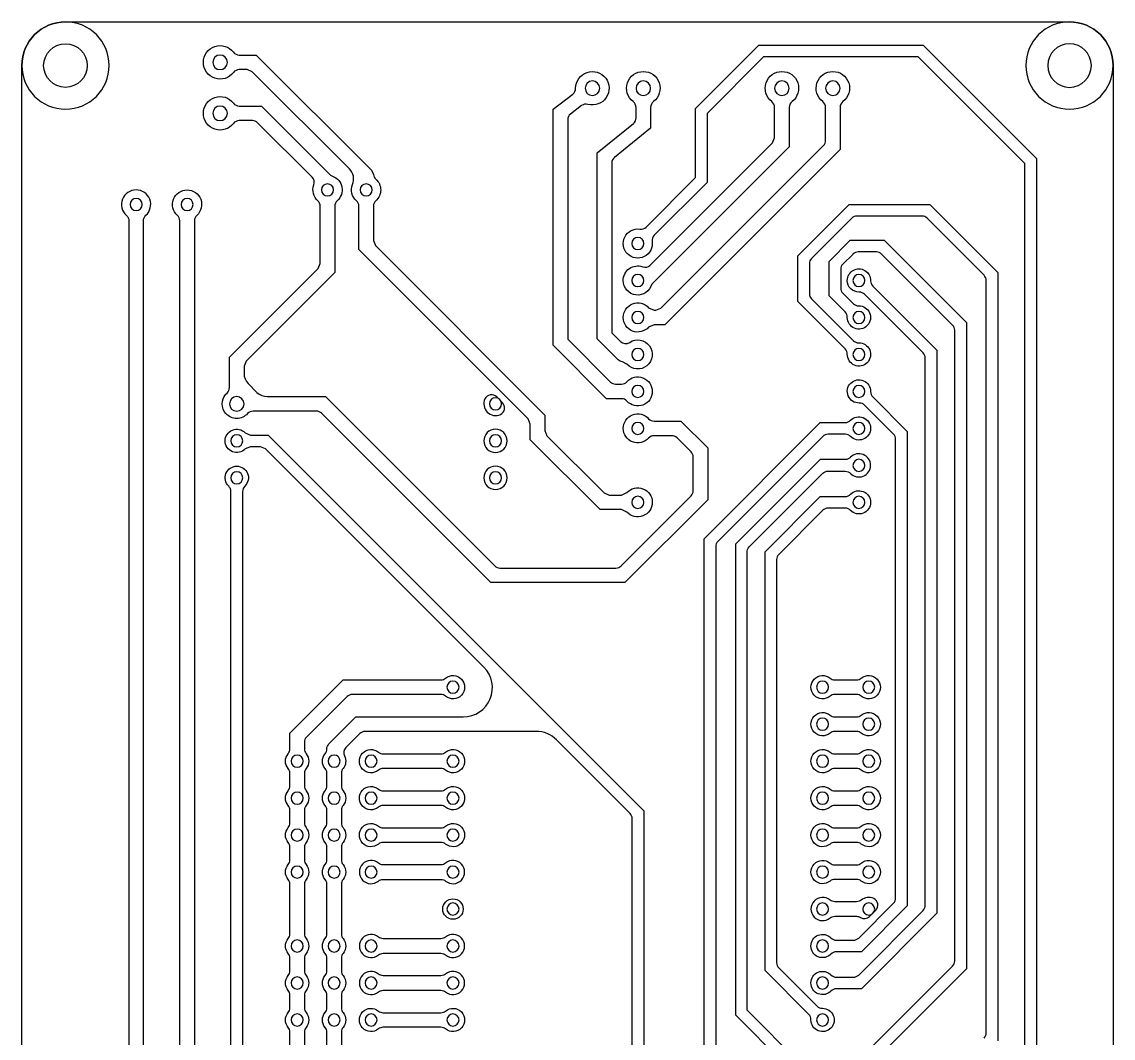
# Model space of a CAD drawing. Extents: x -86 to 76, y -134 to -25.
# Drawn here: x 1 to 76, y -94.8 to -25 of the extents above; entities that cross this region are included whole.
import ezdxf

# ---------------------------------------------------------------- set-up
doc = ezdxf.new("R2010")
doc.units = 0
doc.layers.add('MOSFET', color=7, linetype='CONTINUOUS')
doc.layers.add('MOSFET$TRACES', color=7, linetype='CONTINUOUS')

msp = doc.modelspace()

# ---------------------------------------------------------------- linework, layer by layer
at = {"layer": 'MOSFET'}
for p, q in [((3.957, -25), (72.957, -25)), ((0.957, -117), (0.957, -28)), ((75.957, -28), (75.957, -117))]:
    msp.add_line(p, q, dxfattribs=at)
at = {"layer": 'MOSFET', "extrusion": (0, 0, -1)}
for centre in [(-3.957, -28), (-72.957, -28)]:
    msp.add_circle(centre, 3, dxfattribs=at)
for centre, start, end in [((-3.957, -28), 0, 90), ((-72.957, -28), 90, 180)]:
    msp.add_arc(centre, 3, start, end, dxfattribs=at)
at = {"layer": 'MOSFET$TRACES'}
for p, q in [((47.253, -30.962), (51.603, -26.612)), ((51.603, -26.612), (62.893, -26.612)), ((62.893, -26.612), (70.677, -34.396)), ((15.898, -27.284), (17.062, -27.284)), ((17.062, -27.284), (24.98, -35.201)), ((51.935, -27.412), (48.053, -31.293)), ((62.561, -27.412), (51.935, -27.412)), ((69.877, -34.728), (62.561, -27.412)), ((16.441, -28.284), (15.898, -28.284)), ((16.794, -28.43), (16.441, -28.284)), ((23.466, -35.102), (16.794, -28.43)), ((37.469, -30.994), (38.822, -29.961)), ((15.898, -30.784), (17.426, -30.784)), ((17.426, -30.784), (22.134, -35.492)), ((37.469, -34.413), (37.469, -30.994)), ((39.429, -30.756), (38.666, -31.339)), ((43.168, -31.596), (43.168, -30.874)), ((44.168, -30.874), (44.168, -32.312)), ((47.253, -35.698), (47.253, -30.962)), ((48.053, -31.293), (48.053, -36.03)), ((52.693, -32.958), (52.693, -30.874)), ((53.693, -30.874), (53.693, -33.579)), ((56.193, -33.141), (56.193, -30.874)), ((57.193, -30.874), (57.193, -33.762)), ((16.805, -31.784), (15.898, -31.784)), ((20.909, -35.681), (17.158, -31.93)), ((38.469, -31.736), (38.469, -34.413)), ((40.501, -33.99), (42.982, -31.985)), ((44.168, -32.312), (41.687, -34.318)), ((52.547, -33.311), (52.693, -32.958)), ((44.147, -41.711), (52.547, -33.311)), ((53.693, -33.579), (44.257, -43.016)), ((53.9, -35.641), (56.047, -33.494)), ((37.469, -47.219), (37.469, -34.413)), ((38.469, -34.413), (38.469, -46.805)), ((40.501, -46.771), (40.501, -33.99)), ((57.193, -33.762), (54.607, -36.348)), ((70.677, -34.396), (70.677, -99.603)), ((24.98, -35.201), (25.122, -35.492)), ((41.501, -34.706), (41.501, -46.357)), ((69.877, -99.272), (69.877, -34.728)), ((43.853, -39.098), (47.253, -35.698)), ((44.878, -44.663), (53.9, -35.641)), ((48.053, -36.03), (44.419, -39.664)), ((54.607, -36.348), (45.145, -45.81)), ((21.467, -41.594), (21.467, -37.667)), ((22.467, -37.667), (22.467, -42.215)), ((24.118, -40.643), (24.118, -37.665)), ((25.118, -37.665), (25.118, -40.022)), ((54.277, -41.08), (57.813, -37.544)), ((57.813, -37.544), (63.352, -37.544)), ((63.352, -37.544), (68.031, -42.223)), ((8.315, -38.67), (8.315, -110.213)), ((9.315, -110.213), (9.315, -38.664)), ((11.815, -105), (11.815, -38.667)), ((12.815, -38.667), (12.815, -105)), ((57.998, -38.49), (55.224, -41.265)), ((62.813, -38.344), (58.352, -38.344)), ((67.085, -42.408), (63.167, -38.49)), ((25.118, -40.022), (25.265, -40.375)), ((25.265, -40.375), (36.901, -52.012)), ((56.436, -41.461), (57.893, -40.004)), ((57.893, -40.004), (60.224, -40.004)), ((60.224, -40.004), (65.872, -45.652)), ((35.754, -52.279), (24.118, -40.643)), ((54.277, -44.206), (54.277, -41.08)), ((58.078, -40.951), (57.383, -41.646)), ((59.686, -40.804), (58.431, -40.804)), ((64.926, -45.837), (60.039, -40.951)), ((15.228, -48.04), (21.321, -41.947)), ((21.321, -41.947), (21.467, -41.594)), ((55.077, -41.619), (55.077, -43.667)), ((56.436, -43.825), (56.436, -41.461)), ((57.236, -42), (57.236, -43.286)), ((22.467, -42.215), (16.375, -48.308)), ((68.031, -42.223), (68.031, -95.006)), ((59.433, -43.15), (63.84, -47.557)), ((67.231, -94.467), (67.231, -42.762)), ((57.541, -47.469), (54.277, -44.206)), ((55.224, -44.021), (58.107, -46.904)), ((57.541, -44.929), (56.436, -43.825)), ((57.383, -43.64), (58.107, -44.364)), ((62.894, -47.742), (58.868, -43.716)), ((44.033, -44.643), (44.405, -44.81)), ((44.405, -44.81), (44.524, -44.81)), ((44.524, -44.81), (44.878, -44.663)), ((65.872, -45.652), (65.872, -90.053)), ((41.501, -46.357), (42.101, -46.956)), ((44.405, -45.81), (44.033, -45.977)), ((45.145, -45.81), (44.405, -45.81)), ((65.072, -89.514), (65.072, -46.191)), ((41.14, -50.89), (37.469, -47.219)), ((38.469, -46.805), (41.408, -49.743)), ((41.942, -48.211), (40.501, -46.771)), ((63.84, -47.557), (63.84, -86.243)), ((15.228, -50.129), (15.228, -48.04)), ((16.375, -48.308), (16.228, -48.661)), ((16.228, -48.661), (16.228, -49.15)), ((42.542, -48.517), (42.232, -48.354)), ((63.04, -85.704), (63.04, -48.096)), ((16.521, -49.857), (17.118, -50.454)), ((41.761, -49.89), (42.169, -49.89)), ((14.983, -50.58), (15.061, -50.502)), ((17.825, -50.747), (21.825, -50.747)), ((21.825, -50.747), (33.459, -62.381)), ((33.991, -51.164), (33.591, -50.764)), ((42.169, -50.89), (41.14, -50.89)), ((59.433, -50.77), (61.808, -53.145)), ((21.204, -51.747), (16.846, -51.747)), ((60.862, -53.33), (58.868, -51.336)), ((33.191, -63.528), (21.557, -51.893)), ((35.901, -52.633), (35.754, -52.279)), ((36.901, -52.012), (36.9, -53.085)), ((44.405, -52.43), (46.251, -52.43)), ((46.251, -52.43), (48.097, -54.275)), ((16.305, -53.233), (16.666, -53.387)), ((35.899, -53.707), (35.901, -52.633)), ((36.9, -53.085), (37.047, -53.439)), ((47.84, -60.511), (55.822, -52.53)), ((55.822, -52.53), (57.549, -52.53)), ((61.808, -53.145), (61.808, -85.735)), ((16.666, -53.387), (17.894, -53.387)), ((17.894, -53.387), (43.706, -79.199)), ((40.699, -58.506), (35.899, -53.707)), ((37.047, -53.439), (40.968, -57.36)), ((45.63, -53.43), (44.405, -53.43)), ((46.95, -54.543), (45.983, -53.576)), ((56.006, -53.476), (48.787, -60.696)), ((57.549, -53.33), (56.36, -53.33)), ((61.008, -85.196), (61.008, -53.684)), ((16.666, -54.187), (16.305, -54.341)), ((17.355, -54.187), (16.666, -54.187)), ((17.709, -54.333), (17.355, -54.187)), ((32.711, -69.336), (17.709, -54.333)), ((48.097, -54.275), (48.097, -57.839)), ((47.097, -57.218), (47.097, -54.897)), ((55.822, -55.07), (49.999, -60.892)), ((57.549, -55.07), (55.822, -55.07)), ((50.946, -61.077), (56.006, -56.016)), ((56.36, -55.87), (57.549, -55.87)), ((15.328, -105.118), (15.328, -57.265)), ((16.128, -57.265), (16.128, -104.579)), ((40.968, -57.36), (41.32, -57.507)), ((41.32, -57.507), (42.17, -57.508)), ((42.141, -62.381), (46.95, -57.571)), ((42.17, -57.508), (42.543, -57.342)), ((52.031, -61.4), (55.822, -57.61)), ((55.822, -57.61), (57.549, -57.61)), ((48.097, -57.839), (42.408, -63.528)), ((57.549, -58.41), (56.36, -58.41)), ((42.168, -58.508), (40.699, -58.506)), ((42.541, -58.675), (42.168, -58.508)), ((56.006, -58.556), (52.978, -61.585)), ((47.84, -101.991), (47.84, -60.511)), ((48.64, -61.05), (48.64, -101.659)), ((49.999, -60.892), (49.999, -93.228)), ((50.799, -92.896), (50.799, -61.431)), ((52.031, -90.18), (52.031, -61.4)), ((52.831, -61.939), (52.831, -89.641)), ((33.813, -62.528), (41.787, -62.528)), ((42.408, -63.528), (33.191, -63.528)), ((19.377, -73.873), (23.04, -70.21)), ((23.04, -70.21), (29.757, -70.21)), ((56.818, -70.21), (58.327, -70.21)), ((29.757, -71.21), (23.662, -71.21)), ((58.327, -71.21), (56.818, -71.21)), ((23.308, -71.356), (20.524, -74.141)), ((22.064, -74.606), (23.92, -72.75)), ((23.92, -72.75), (31.297, -72.75)), ((56.818, -72.75), (58.327, -72.75)), ((19.377, -74.959), (19.377, -73.873)), ((24.188, -73.896), (23.227, -74.857)), ((36.297, -73.75), (24.541, -73.75)), ((58.327, -73.75), (56.818, -73.75)), ((20.377, -74.494), (20.377, -74.959)), ((42.758, -79.382), (37.711, -74.336)), ((25.788, -75.29), (29.757, -75.29)), ((56.818, -75.29), (58.327, -75.29)), ((29.757, -76.29), (25.788, -76.29)), ((58.327, -76.29), (56.818, -76.29)), ((19.377, -77.499), (19.377, -76.621)), ((20.377, -76.621), (20.377, -77.499)), ((21.917, -77.499), (21.917, -76.621)), ((22.917, -76.621), (22.917, -77.499)), ((25.788, -77.83), (29.757, -77.83)), ((56.818, -77.83), (58.327, -77.83)), ((19.377, -80.039), (19.377, -79.161)), ((20.377, -79.161), (20.377, -80.039)), ((21.917, -80.039), (21.917, -79.161)), ((22.917, -79.161), (22.917, -80.039)), ((29.757, -78.83), (25.788, -78.83)), ((43.706, -79.199), (43.706, -106.17)), ((58.327, -78.83), (56.818, -78.83)), ((42.904, -106.707), (42.904, -79.736)), ((25.788, -80.37), (29.757, -80.37)), ((56.818, -80.37), (58.327, -80.37)), ((19.377, -82.579), (19.377, -81.701)), ((20.377, -81.701), (20.377, -82.579)), ((21.917, -82.579), (21.917, -81.701)), ((22.917, -81.701), (22.917, -82.579)), ((29.757, -81.37), (25.788, -81.37)), ((58.327, -81.37), (56.818, -81.37)), ((29.757, -82.91), (25.788, -82.91)), ((56.818, -82.91), (58.327, -82.91)), ((25.788, -83.91), (29.757, -83.91)), ((58.327, -83.91), (56.818, -83.91)), ((19.377, -87.659), (19.377, -84.241)), ((20.377, -84.241), (20.377, -87.659)), ((21.917, -87.659), (21.917, -84.241)), ((22.917, -84.241), (22.917, -87.659)), ((58.327, -85.45), (56.818, -85.45)), ((58.468, -87.944), (60.862, -85.55)), ((58.468, -90.484), (62.894, -86.058)), ((61.808, -85.735), (58.653, -88.89)), ((63.84, -86.243), (58.653, -91.43)), ((59.215, -86.458), (59.64, -86.033)), ((56.818, -86.45), (58.327, -86.45)), ((29.757, -87.99), (25.788, -87.99)), ((56.925, -88.09), (58.114, -88.09)), ((25.788, -88.99), (29.757, -88.99)), ((58.653, -88.89), (56.925, -88.89)), ((19.377, -90.199), (19.377, -89.321)), ((20.377, -89.321), (20.377, -90.199)), ((21.917, -90.199), (21.917, -89.321)), ((22.917, -89.321), (22.917, -90.199)), ((52.978, -89.995), (55.607, -92.624)), ((59.23, -95.564), (64.926, -89.868)), ((29.757, -90.53), (25.788, -90.53)), ((55.041, -93.189), (52.031, -90.18)), ((56.925, -90.63), (58.114, -90.63)), ((65.872, -90.053), (59.415, -96.51)), ((58.653, -91.43), (56.925, -91.43)), ((19.377, -92.739), (19.377, -91.861)), ((20.377, -91.861), (20.377, -92.739)), ((21.917, -92.739), (21.917, -91.861)), ((22.917, -91.861), (22.917, -92.739)), ((25.788, -91.53), (29.757, -91.53)), ((55.607, -97.704), (50.799, -92.896)), ((25.788, -93.07), (29.757, -93.07)), ((49.999, -93.228), (55.041, -98.27)), ((19.377, -95.279), (19.377, -94.401)), ((20.377, -94.401), (20.377, -95.279)), ((21.917, -95.279), (21.917, -94.401)), ((22.917, -94.401), (22.917, -95.279)), ((29.757, -94.07), (25.788, -94.07))]:
    msp.add_line(p, q, dxfattribs=at)
for centre, radius in [((3.957, -28), 1.5), ((30.587, -85.95), 0.7)]:
    msp.add_circle(centre, radius, dxfattribs=at)
at = {"layer": 'MOSFET$TRACES', "extrusion": (0, 0, -1)}
for centre, radius in [((-72.957, -28), 1.5), ((-14.585, -27.784), 0.5), ((-40.168, -29.562), 0.5), ((-43.668, -29.562), 0.5), ((-53.193, -29.562), 0.5), ((-56.693, -29.562), 0.5), ((-14.585, -31.284), 0.5), ((-21.967, -36.547), 0.415), ((-24.618, -36.547), 0.415), ((-8.812, -37.547), 0.415), ((-12.315, -37.547), 0.415), ((-43.287, -40.23), 0.415), ((-43.287, -42.77), 0.415), ((-58.487, -42.77), 0.415), ((-43.287, -45.31), 0.415), ((-58.487, -45.31), 0.415), ((-43.287, -47.85), 0.415), ((-58.487, -47.85), 0.415), ((-43.287, -50.39), 0.415), ((-58.487, -50.39), 0.415), ((-15.728, -51.247), 0.5), ((-33.508, -51.247), 0.415), ((-33.508, -53.787), 0.8), ((-43.287, -52.93), 0.415), ((-58.487, -52.93), 0.415), ((-15.728, -53.787), 0.415), ((-33.508, -53.787), 0.415), ((-58.487, -55.47), 0.415), ((-15.728, -56.327), 0.415), ((-33.508, -56.327), 0.8), ((-33.508, -56.327), 0.415), ((-43.287, -58.01), 0.415), ((-58.487, -58.01), 0.415), ((-30.587, -70.71), 0.415), ((-55.987, -70.71), 0.415), ((-59.157, -70.71), 0.415), ((-55.987, -73.25), 0.415), ((-59.157, -73.25), 0.415), ((-19.877, -75.79), 0.415), ((-22.417, -75.79), 0.415), ((-24.957, -75.79), 0.415), ((-30.587, -75.79), 0.415), ((-55.987, -75.79), 0.415), ((-59.157, -75.79), 0.415), ((-19.877, -78.33), 0.415), ((-22.417, -78.33), 0.415), ((-24.957, -78.33), 0.415), ((-30.587, -78.33), 0.415), ((-55.987, -78.33), 0.415), ((-59.157, -78.33), 0.415), ((-19.877, -80.87), 0.415), ((-22.417, -80.87), 0.415), ((-24.957, -80.87), 0.415), ((-30.587, -80.87), 0.415), ((-55.987, -80.87), 0.415), ((-59.157, -80.87), 0.415), ((-19.877, -83.41), 0.415), ((-22.417, -83.41), 0.415), ((-24.957, -83.41), 0.415), ((-30.587, -83.41), 0.415), ((-55.987, -83.41), 0.415), ((-59.157, -83.41), 0.415), ((-30.587, -85.95), 0.415), ((-30.587, -85.95), 0.415), ((-55.987, -85.95), 0.415), ((-59.157, -85.95), 0.415), ((-19.877, -88.49), 0.415), ((-22.417, -88.49), 0.415), ((-24.957, -88.49), 0.415), ((-30.587, -88.49), 0.415), ((-55.987, -88.49), 0.415), ((-19.877, -91.03), 0.415), ((-22.417, -91.03), 0.415), ((-24.957, -91.03), 0.415), ((-30.587, -91.03), 0.415), ((-55.987, -91.03), 0.415), ((-19.877, -93.57), 0.415), ((-22.417, -93.57), 0.415), ((-24.957, -93.57), 0.415), ((-30.587, -93.57), 0.415), ((-55.987, -93.57), 0.415)]:
    msp.add_circle(centre, radius, dxfattribs=at)
for centre, radius, start, end in [((-14.585, -27.784), 1.15, 217.3052, 142.6948), ((-40.168, -29.562), 1.15, 359.93081, 285.32041), ((-43.668, -29.562), 1.15, 307.3052, 232.6948), ((-53.193, -29.562), 1.15, 307.3052, 232.6948), ((-56.693, -29.562), 1.15, 307.3052, 232.6948), ((-14.585, -31.284), 1.15, 217.30519, 142.6948), ((-21.967, -36.547), 1.002, 110.28909, 228.24292), ((-24.618, -36.547), 1, 131.81031, 180), ((-12.315, -37.547), 1.002, 311.75708, 228.24292), ((-21.967, -36.547), 1.002, 311.75708, 19.94303), ((-24.618, -36.547), 1, 311.81031, 21.64377), ((-24.617, -36.546), 1.002, 180.04694, 228.16298), ((-7.815, -38.67), 0.5, 131.57869, 180), ((-9.815, -38.664), 0.5, 0, 48.06402), ((-43.287, -40.23), 1, 171.8699, 98.1301), ((-43.28, -42.76), 0.993, 359.44069, 110.26978), ((-58.487, -42.77), 0.8, 0, 181.18694), ((-43.287, -42.77), 1, 194.2281, 360), ((-58.487, -42.77), 0.8, 268.81148, 0.00247), ((-43.287, -45.31), 1, 360, 138.18969), ((-58.487, -45.31), 0.8, 88.81306, 0), ((-43.287, -45.31), 1, 221.81031, 0), ((-58.487, -45.31), 0.8, 0, 1.18694), ((-43.287, -47.85), 1, 56.26004, 318.18969), ((-58.487, -47.85), 0.8, 88.81306, 1.18694), ((-42.295, -47.858), 0.5, 277.23876, 315), ((-43.287, -50.39), 1, 41.81031, 318.18969), ((-58.487, -50.39), 0.8, 268.81306, 181.18694), ((-15.728, -51.247), 1, 318.18969, 41.81031), ((-15.728, -51.247), 1, 221.81031, 318.18969), ((-43.287, -52.93), 1, 221.81031, 138.18969), ((-58.487, -52.93), 0.8, 43.81306, 316.18694), ((-15.728, -53.787), 0.8, 223.81306, 136.18694), ((-57.549, -54.57), 0.5, 223.81306, 270), ((-15.728, -56.327), 0.8, 313.81306, 226.18694), ((-56.36, -56.37), 0.5, 45, 90), ((-57.549, -56.37), 0.5, 90, 136.18694), ((-43.287, -58.01), 1, 41.89998, 318.27935), ((-58.487, -58.01), 0.8, 43.81306, 316.18694), ((-51.299, -61.431), 0.5, 360, 45), ((-30.587, -70.71), 0.8, 50.28486, 309.71514), ((-55.987, -70.71), 0.8, 230.28486, 129.71514), ((-59.157, -70.71), 0.8, 50.28486, 309.71514), ((-55.987, -73.25), 0.8, 230.28486, 129.71514), ((-59.157, -73.25), 0.8, 50.28486, 309.71514), ((-22.418, -74.961), 0.501, 0.07938, 45), ((-24.957, -75.79), 0.8, 230.28486, 129.71514), ((-30.587, -75.79), 0.8, 50.28486, 309.71514), ((-55.987, -75.79), 0.8, 230.28486, 129.71514), ((-59.157, -75.79), 0.8, 50.28486, 309.71514), ((-19.877, -75.79), 0.8, 320.28486, 39.71514), ((-19.877, -75.79), 0.8, 140.28486, 219.71514), ((-22.417, -75.79), 0.8, 320.28486, 39.69534), ((-22.417, -75.79), 0.8, 153.52555, 219.71514), ((-19.877, -78.33), 0.8, 320.28486, 39.71514), ((-19.877, -78.33), 0.8, 140.28486, 219.71514), ((-22.417, -78.33), 0.8, 320.28486, 39.71514), ((-22.417, -78.33), 0.8, 140.28486, 219.71514), ((-24.957, -78.33), 0.8, 230.28486, 129.71514), ((-30.587, -78.33), 0.8, 50.28486, 309.71514), ((-55.987, -78.33), 0.8, 230.28486, 129.71514), ((-59.157, -78.33), 0.8, 50.28486, 309.71514), ((-24.957, -80.87), 0.8, 230.28486, 129.71514), ((-30.587, -80.87), 0.8, 50.28486, 309.71514), ((-55.987, -80.87), 0.8, 230.28486, 129.71514), ((-59.157, -80.87), 0.8, 50.28486, 309.71514), ((-19.877, -80.87), 0.8, 320.28486, 39.71514), ((-19.877, -80.87), 0.8, 140.28486, 219.71514), ((-22.417, -80.87), 0.8, 320.28486, 39.71514), ((-22.417, -80.87), 0.8, 140.28486, 219.71514), ((-19.877, -83.41), 0.8, 320.28486, 39.71514), ((-19.877, -83.41), 0.8, 140.28486, 219.71514), ((-22.417, -83.41), 0.8, 320.28486, 39.71514), ((-22.417, -83.41), 0.8, 140.28486, 219.71514), ((-25.788, -82.41), 0.5, 270, 309.71514), ((-29.757, -82.41), 0.5, 230.28486, 270), ((-55.987, -83.41), 0.8, 230.28486, 129.71514), ((-59.157, -83.41), 0.8, 50.28486, 309.71514), ((-25.788, -84.41), 0.5, 50.28486, 90), ((-29.757, -84.41), 0.5, 90, 129.71514), ((-56.818, -84.95), 0.5, 270, 309.71514), ((-58.327, -84.95), 0.5, 230.28486, 270), ((-56.818, -86.95), 0.5, 50.28486, 90), ((-58.327, -86.95), 0.5, 90, 122.30625), ((-55.987, -88.49), 0.8, 360, 136.18694), ((-19.877, -88.49), 0.8, 320.28486, 39.71514), ((-19.877, -88.49), 0.8, 140.28486, 219.71514), ((-22.417, -88.49), 0.8, 320.28486, 39.71514), ((-22.417, -88.49), 0.8, 140.28486, 219.71514), ((-25.788, -87.49), 0.5, 270, 309.71514), ((-29.757, -87.49), 0.5, 230.28486, 270), ((-55.987, -88.49), 0.8, 223.81306, 360), ((-25.788, -89.49), 0.5, 50.28486, 90), ((-29.757, -89.49), 0.5, 90, 129.71514), ((-19.877, -91.03), 0.8, 320.28486, 39.71514), ((-19.877, -91.03), 0.8, 140.28486, 219.71514), ((-22.417, -91.03), 0.8, 320.28486, 39.71514), ((-22.417, -91.03), 0.8, 140.28486, 219.71514), ((-25.788, -90.03), 0.5, 270, 309.71514), ((-29.757, -90.03), 0.5, 230.28486, 270), ((-55.987, -91.03), 0.8, 223.81306, 136.18694), ((-25.788, -92.03), 0.5, 50.28486, 90), ((-29.757, -92.03), 0.5, 90, 129.71514), ((-24.957, -93.57), 0.8, 230.28486, 129.71514), ((-30.587, -93.57), 0.8, 50.28486, 309.71514), ((-55.987, -93.57), 0.8, 88.81306, 360), ((-19.877, -93.57), 0.8, 320.28486, 39.71514), ((-19.877, -93.57), 0.8, 140.28486, 219.71514), ((-22.417, -93.57), 0.8, 320.28486, 39.71514), ((-22.417, -93.57), 0.8, 140.28486, 219.71514), ((-55.987, -93.57), 0.8, 0, 1.18694)]:
    msp.add_arc(centre, radius, start, end, dxfattribs=at)
at = {"layer": 'MOSFET$TRACES'}
for centre, radius, start, end in [((15.898, -26.784), 0.5, 217.3052, 270), ((15.898, -28.784), 0.5, 90, 142.6948), ((38.518, -29.564), 0.5, 307.37439, 0.06919), ((15.898, -30.284), 0.5, 217.3052, 270), ((39.732, -31.153), 0.5, 74.67959, 127.37439), ((42.668, -30.874), 0.5, 0, 52.6948), ((44.668, -30.874), 0.5, 127.3052, 180), ((52.193, -30.874), 0.5, 360, 52.6948), ((54.193, -30.874), 0.5, 127.3052, 180), ((55.693, -30.874), 0.5, 0, 52.6948), ((57.693, -30.874), 0.5, 127.3052, 180), ((38.969, -31.736), 0.5, 127.37439, 180), ((15.898, -32.284), 0.5, 90, 142.69477), ((16.805, -32.284), 0.5, 45, 90), ((42.684, -31.603), 0.484, 308.03192, 0.91447), ((55.693, -33.141), 0.5, 315, 0), ((41.985, -34.699), 0.484, 128.03192, 180.91447), ((22.789, -35.803), 0.974, 337.3603, 45.99593), ((20.556, -36.035), 0.5, 340.05697, 45), ((22.488, -35.138), 0.5, 225, 249.71091), ((25.618, -35.429), 0.5, 187.23876, 228.18969), ((8.812, -37.547), 1.002, 311.93598, 228.42131), ((20.967, -37.667), 0.5, 360, 48.24292), ((22.967, -37.667), 0.5, 131.75708, 180), ((23.618, -37.665), 0.5, 0, 48.18969), ((25.618, -37.665), 0.5, 131.8376, 180), ((11.315, -38.667), 0.5, 360, 48.24292), ((13.315, -38.667), 0.5, 131.75708, 180), ((58.352, -38.844), 0.5, 90, 135), ((62.813, -38.844), 0.5, 45, 90), ((43.502, -38.753), 0.492, 261.41284, 315.45706), ((44.772, -40.018), 0.5, 135, 188.1301), ((58.431, -41.304), 0.5, 90, 135), ((59.686, -41.304), 0.5, 45, 90), ((43.796, -41.372), 0.488, 249.38262, 315.90691), ((55.577, -41.619), 0.5, 135, 180), ((57.736, -42), 0.5, 135, 180), ((66.731, -42.762), 0.5, 360, 45), ((57.736, -43.286), 0.5, 180, 225), ((59.787, -42.797), 0.5, 178.81306, 225), ((55.577, -43.667), 0.5, 180, 225), ((58.514, -44.07), 0.5, 45, 91.18847), ((57.187, -45.283), 0.5, 358.81306, 45), ((58.46, -44.01), 0.5, 225, 271.18694), ((64.572, -46.191), 0.5, 360, 45), ((42.452, -46.622), 0.485, 223.55593, 305.18404), ((58.46, -46.55), 0.5, 225, 271.18694), ((57.187, -47.823), 0.5, 358.81306, 45), ((62.54, -48.096), 0.5, 360, 45), ((17.228, -49.15), 1, 180, 225), ((14.728, -50.129), 0.5, 311.81031, 0), ((41.761, -49.39), 0.5, 225, 270), ((42.169, -49.39), 0.5, 270, 318.18969), ((17.825, -49.747), 1, 225, 270), ((33.508, -51.247), 0.8, 154.47124, 295.52876), ((33.237, -51.118), 0.5, 45, 154.47124), ((42.169, -51.39), 0.5, 41.81031, 90), ((59.787, -50.417), 0.5, 178.81306, 225), ((16.846, -52.247), 0.5, 90, 138.18969), ((21.204, -52.247), 0.5, 45, 90), ((33.637, -51.518), 0.5, 295.52876, 45), ((58.514, -51.69), 0.5, 45, 91.18694), ((44.405, -51.93), 0.5, 221.81031, 270), ((57.549, -52.03), 0.5, 270, 316.18694), ((44.405, -53.93), 0.5, 90, 138.18969), ((45.63, -53.93), 0.5, 45, 90), ((56.36, -53.83), 0.5, 90, 135), ((57.549, -53.83), 0.5, 43.81306, 90), ((60.508, -53.684), 0.5, 360, 45), ((46.597, -54.897), 0.5, 0, 45), ((58.487, -55.47), 0.8, 223.81306, 136.18694), ((14.828, -57.265), 0.5, 360, 46.18694), ((16.628, -57.265), 0.5, 133.81306, 180), ((46.597, -57.218), 0.5, 315, 360), ((57.549, -57.11), 0.5, 270, 316.18694), ((56.36, -58.91), 0.5, 90, 135), ((57.549, -58.91), 0.5, 43.81306, 90), ((49.14, -61.05), 0.5, 135, 180), ((53.331, -61.939), 0.5, 135, 180), ((33.813, -62.028), 0.5, 225, 270), ((41.787, -62.028), 0.5, 270, 315), ((31.297, -70.75), 2, 270, 45), ((29.757, -69.71), 0.5, 270, 309.71514), ((56.818, -69.71), 0.5, 230.28486, 270), ((58.327, -69.71), 0.5, 270, 309.71514), ((23.662, -71.71), 0.5, 90, 135), ((29.757, -71.71), 0.5, 50.28486, 90), ((56.818, -71.71), 0.5, 90, 129.71514), ((58.327, -71.71), 0.5, 50.28486, 90), ((56.818, -72.25), 0.5, 230.28486, 270), ((58.327, -72.25), 0.5, 270, 309.71514), ((20.877, -74.494), 0.5, 135, 180), ((24.541, -74.25), 0.5, 90, 135), ((36.324, -75.684), 1.935, 44.19698, 90.80302), ((56.818, -74.25), 0.5, 90, 129.71514), ((58.327, -74.25), 0.5, 50.28486, 90), ((18.877, -74.959), 0.5, 320.28486, 360), ((20.877, -74.959), 0.5, 180, 219.71514), ((21.417, -74.96), 0.5, 320.30466, 359.97273), ((23.581, -75.21), 0.5, 135, 206.47445), ((25.788, -74.79), 0.5, 230.28486, 270), ((29.757, -74.79), 0.5, 270, 309.71514), ((56.818, -74.79), 0.5, 230.28486, 270), ((58.327, -74.79), 0.5, 270, 309.71514), ((18.877, -76.621), 0.5, 0, 39.71514), ((20.877, -76.621), 0.5, 140.28486, 180), ((21.417, -76.621), 0.5, 360, 39.71514), ((23.417, -76.621), 0.5, 140.28486, 180), ((25.788, -76.79), 0.5, 90, 129.71514), ((29.757, -76.79), 0.5, 50.28486, 90), ((56.818, -76.79), 0.5, 90, 129.71514), ((58.327, -76.79), 0.5, 50.28486, 90), ((18.877, -77.499), 0.5, 320.28486, 360), ((20.877, -77.499), 0.5, 180, 219.71514), ((21.417, -77.499), 0.5, 320.28486, 0), ((23.417, -77.499), 0.5, 180, 219.71514), ((25.788, -77.33), 0.5, 230.28486, 270), ((29.757, -77.33), 0.5, 270, 309.71514), ((56.818, -77.33), 0.5, 230.28486, 270), ((58.327, -77.33), 0.5, 270, 309.71514), ((18.877, -79.161), 0.5, 0, 39.71514), ((20.877, -79.161), 0.5, 140.28486, 180), ((21.417, -79.161), 0.5, 0, 39.71514), ((23.417, -79.161), 0.5, 140.28486, 180), ((25.788, -79.33), 0.5, 90, 129.71514), ((29.757, -79.33), 0.5, 50.28486, 90), ((42.404, -79.736), 0.5, 0, 45), ((56.818, -79.33), 0.5, 90, 129.71514), ((58.327, -79.33), 0.5, 50.28486, 90), ((18.877, -80.039), 0.5, 320.28486, 0), ((20.877, -80.039), 0.5, 180, 219.71514), ((21.417, -80.039), 0.5, 320.28486, 0), ((23.417, -80.039), 0.5, 180, 219.71514), ((25.788, -79.87), 0.5, 230.28486, 270), ((29.757, -79.87), 0.5, 270, 309.71514), ((56.818, -79.87), 0.5, 230.28486, 270), ((58.327, -79.87), 0.5, 270, 309.71514), ((18.877, -81.701), 0.5, 0, 39.71514), ((20.877, -81.701), 0.5, 140.28486, 180), ((21.417, -81.701), 0.5, 360, 39.71514), ((23.417, -81.701), 0.5, 140.28486, 180), ((25.788, -81.87), 0.5, 90, 129.71514), ((29.757, -81.87), 0.5, 50.28486, 90), ((56.818, -81.87), 0.5, 90, 129.71514), ((58.327, -81.87), 0.5, 50.28486, 90), ((18.877, -82.579), 0.5, 320.28486, 360), ((20.877, -82.579), 0.5, 180, 219.71514), ((21.417, -82.579), 0.5, 320.28486, 360), ((23.417, -82.579), 0.5, 180, 219.71514), ((24.957, -83.41), 0.8, 50.28486, 309.71514), ((30.587, -83.41), 0.8, 230.28486, 129.71514), ((56.818, -82.41), 0.5, 230.28486, 270), ((58.327, -82.41), 0.5, 270, 309.71514), ((18.877, -84.241), 0.5, 360, 39.71514), ((20.877, -84.241), 0.5, 140.28486, 180), ((21.417, -84.241), 0.5, 360, 39.71514), ((23.417, -84.241), 0.5, 140.28486, 180), ((56.818, -84.41), 0.5, 90, 129.71514), ((58.327, -84.41), 0.5, 50.28486, 90), ((55.987, -85.95), 0.8, 50.28486, 309.71514), ((59.157, -85.95), 0.8, 64.47122, 129.71514), ((59.287, -85.679), 0.5, 315, 64.47122), ((60.508, -85.196), 0.5, 315, 0), ((62.54, -85.704), 0.5, 315, 360), ((58.861, -86.105), 0.5, 237.69375, 315), ((18.877, -87.659), 0.5, 320.28486, 360), ((20.877, -87.659), 0.5, 180, 219.71514), ((21.417, -87.659), 0.5, 320.28486, 0), ((23.417, -87.659), 0.5, 180, 219.71514), ((24.957, -88.49), 0.8, 50.28486, 309.71514), ((30.587, -88.49), 0.8, 230.28486, 129.71514), ((56.925, -87.59), 0.5, 223.81306, 270), ((58.114, -87.59), 0.5, 270, 315), ((18.877, -89.321), 0.5, 360, 39.71514), ((20.877, -89.321), 0.5, 140.28486, 180), ((21.417, -89.321), 0.5, 0, 39.71514), ((23.417, -89.321), 0.5, 140.28486, 180), ((56.925, -89.39), 0.5, 90, 136.18694), ((53.331, -89.641), 0.5, 180, 225), ((64.572, -89.514), 0.5, 315, 0), ((18.877, -90.199), 0.5, 320.28486, 0), ((20.877, -90.199), 0.5, 180, 219.71514), ((21.417, -90.199), 0.5, 320.28486, 0), ((23.417, -90.199), 0.5, 180, 219.71514), ((24.957, -91.03), 0.8, 50.28486, 309.71514), ((30.587, -91.03), 0.8, 230.28486, 129.71514), ((56.925, -90.13), 0.5, 223.81306, 270), ((58.114, -90.13), 0.5, 270, 315), ((56.925, -91.93), 0.5, 90, 136.18694), ((18.877, -91.861), 0.5, 0, 39.71514), ((20.877, -91.861), 0.5, 140.28486, 180), ((21.417, -91.861), 0.5, 360, 39.71514), ((23.417, -91.861), 0.5, 140.28486, 180), ((18.877, -92.739), 0.5, 320.28486, 360), ((20.877, -92.739), 0.5, 180, 219.71514), ((21.417, -92.739), 0.5, 320.28486, 360), ((23.417, -92.739), 0.5, 180, 219.71514), ((25.788, -92.57), 0.5, 230.28486, 270), ((29.757, -92.57), 0.5, 270, 309.71514), ((55.96, -92.27), 0.5, 225, 271.18694), ((54.687, -93.543), 0.5, 358.81306, 45), ((18.877, -94.401), 0.5, 360, 39.71514), ((20.877, -94.401), 0.5, 140.28486, 180), ((21.417, -94.401), 0.5, 360, 39.71514), ((23.417, -94.401), 0.5, 140.28486, 180), ((25.788, -94.57), 0.5, 90, 129.71514), ((29.757, -94.57), 0.5, 50.28486, 90), ((66.731, -94.467), 0.5, 315, 360)]:
    msp.add_arc(centre, radius, start, end, dxfattribs=at)

doc.saveas('drawing.dxf')
